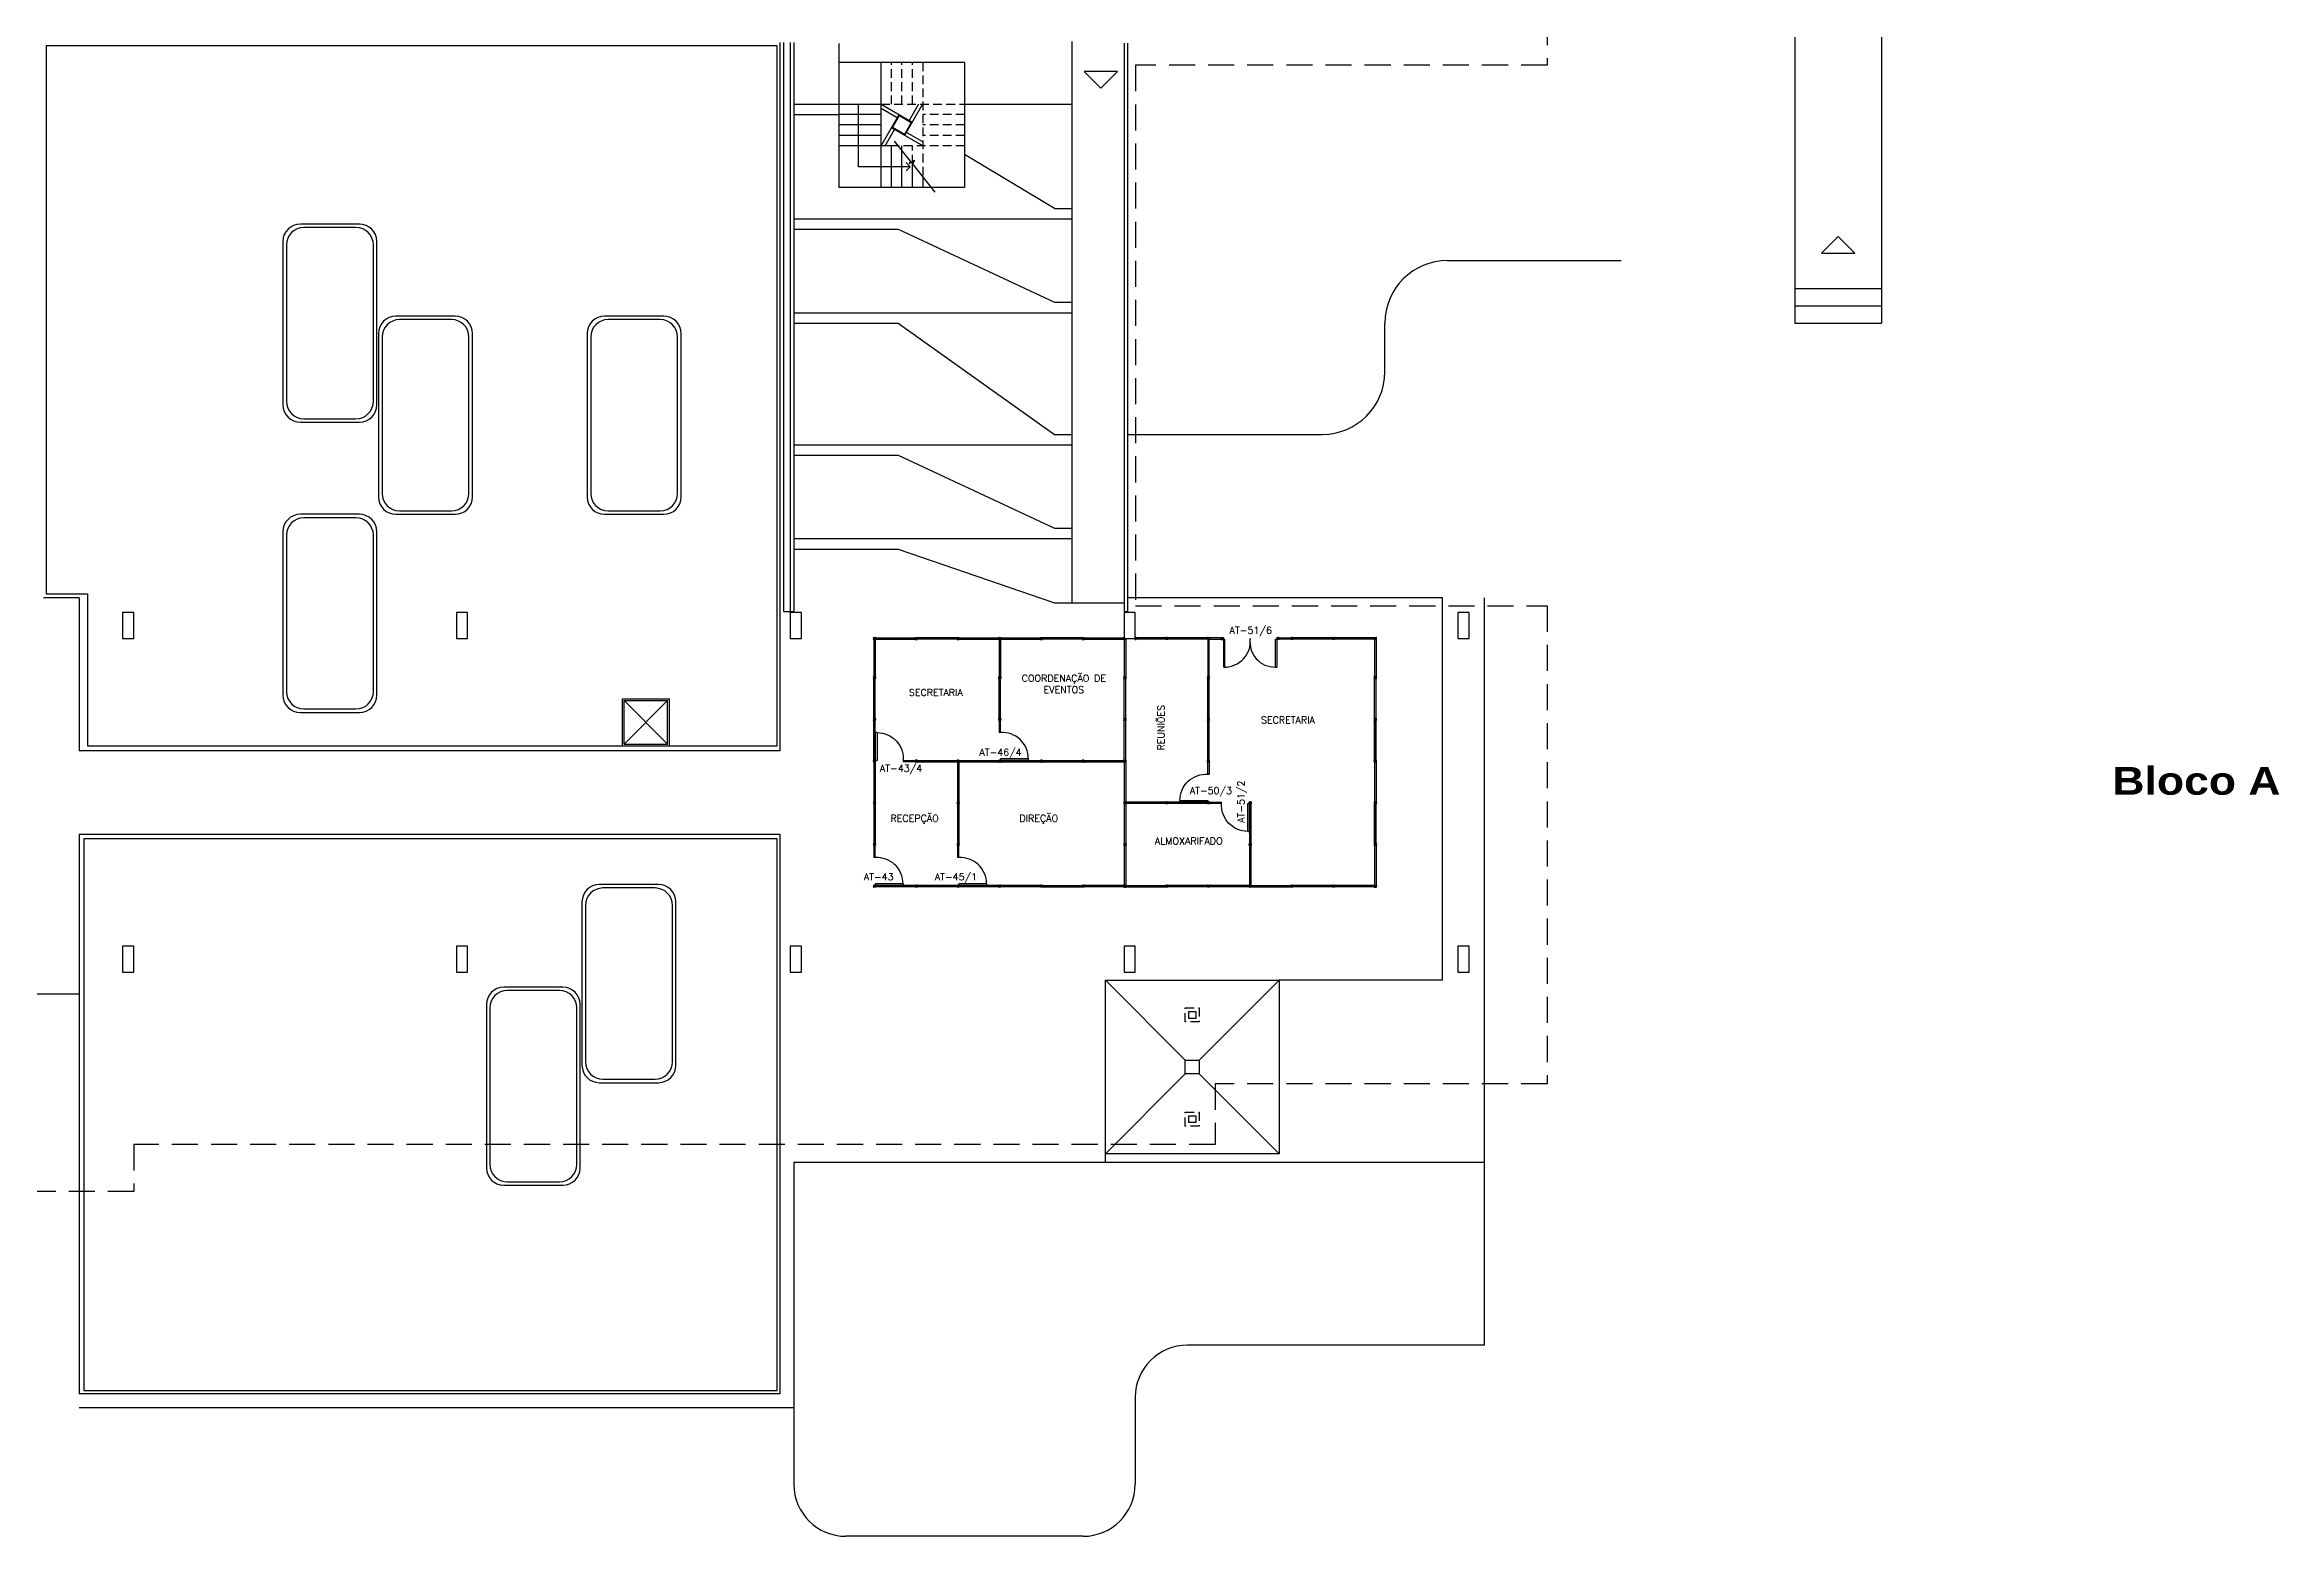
# Model space of a CAD drawing. Header units: millimetres. Extents: x 2324 to 2430, y 1100 to 1170.
# Drawn here: x 2366.1 to 2430.4, y 1099.7 to 1142.6 of the extents above; entities that cross this region are included whole.
import ezdxf
from ezdxf.enums import TextEntityAlignment as Align

# ---------------------------------------------------------------- set-up
doc = ezdxf.new("R2010")
doc.units = ezdxf.units.MM
doc.linetypes.add('HIDDEN', pattern=[0.375, 0.25, -0.125])
for name, color, linetype in [('01', 1, 'Continuous'), ('1', 1, 'Continuous'), ('ALVENARIA', 2, 'Continuous'), ('DIV', 2, 'Continuous'), ('ESQUADRIA', 1, 'Continuous'), ('PILAR', 2, 'Continuous'), ('PISO', 1, 'Continuous'), ('PROJ', 1, 'HIDDEN'), ('TEXTO', 2, 'Continuous'), ('TEXTO-ENDEREÇO', 2, 'Continuous')]:
    doc.layers.add(name, color=color, linetype=linetype)
doc.styles.add('ARIAL', font='')
doc.styles.add('UNB-100', font='simplex.shx', dxfattribs={"height": 0.2})
doc.styles.add('UNB-100-1', font='simplex.shx', dxfattribs={"height": 0.4})
doc.styles.get('ARIAL').set_extended_font_data('Arial Black')

# ---------------------------------------------------------------- blocks, each defined once
blk = doc.blocks.new('DIVI12')
for p, q in [((-0.004, 0), (0.004, 0)), ((0, 0.004), (0, -0.004)), ((0.025, 0.02), (0.025, -0.02)), ((0.025, 0.02), (1.175, 0.02)), ((1.175, 0.02), (1.175, -0.02)), ((1.204, 0), (1.196, 0)), ((1.2, 0.004), (1.2, -0.004)), ((0.025, -0.02), (1.175, -0.02))]:
    blk.add_line(p, q)
blk = doc.blocks.new('PDDIV12')
at = {"color": 2}
for p, q in [((-0.07, 0.82), (-0.07, 0.02)), ((-0.07, 0.82), (-0.03, 0.82)), ((-0.03, 0.02), (-0.03, 0.82)), ((-1.2, 0), (-1.21, 0)), ((-1.2, 0.01), (-1.2, -0.01)), ((-1.19, 0), (-1.2, 0)), ((-1.175, 0.02), (-1.175, -0.02)), ((-0.825, 0.02), (-1.175, 0.02)), ((-0.825, 0.02), (-0.825, -0.02)), ((-0.07, 0.02), (-0.03, 0.02)), ((-0.01, 0), (0.01, 0)), ((0, -0.01), (0, 0.01)), ((-1.175, -0.02), (-0.825, -0.02))]:
    blk.add_line(p, q, dxfattribs=at)
at = {"color": 1}
blk.add_arc((-0.071, 0.065), 0.755, 89.89813, 183.4171, dxfattribs=at)
blk = doc.blocks.new('MONT')
for p, q in [((-0.03, 0.03), (-0.03, 0.02)), ((-0.02, 0.03), (-0.03, 0.03)), ((-0.03, 0.02), (-0.025, 0.02)), ((-0.025, -0.02), (-0.025, 0.02)), ((-0.02, 0.025), (-0.02, 0.03)), ((-0.02, 0.025), (0.02, 0.025)), ((0.02, 0.02), (-0.02, 0.02)), ((-0.02, 0.02), (-0.02, -0.02)), ((-0.004, 0), (0.004, 0)), ((0, 0.004), (0, -0.004)), ((0.02, 0.03), (0.02, 0.025)), ((0.02, 0.03), (0.03, 0.03)), ((0.02, -0.02), (0.02, 0.02)), ((0.025, 0.02), (0.025, -0.02)), ((0.025, 0.02), (0.03, 0.02)), ((0.03, 0.03), (0.03, 0.02)), ((-0.025, -0.02), (-0.03, -0.02)), ((-0.03, -0.02), (-0.03, -0.03)), ((-0.03, -0.03), (-0.02, -0.03)), ((-0.02, -0.02), (0.02, -0.02)), ((0.02, -0.025), (-0.02, -0.025)), ((-0.02, -0.03), (-0.02, -0.025)), ((0.02, -0.03), (0.02, -0.025)), ((0.03, -0.03), (0.02, -0.03)), ((0.025, -0.02), (0.03, -0.02)), ((0.03, -0.02), (0.03, -0.03))]:
    blk.add_line(p, q)

msp = doc.modelspace()

# ---------------------------------------------------------------- linework, layer by layer
at = {"layer": '01', "linetype": 'Continuous'}
for centre, radius, start, end in [((2400.061, 1125.48), 0.739, 269.35982, 6.17992), ((2401.509, 1125.462), 0.72, 172.0319, 271.32186)]:
    msp.add_arc(centre, radius, start, end, dxfattribs=at)
at = {"layer": '1', "linetype": 'Continuous'}
for p, q in [((2382.793, 1122.529), (2384.043, 1123.779)), ((2382.793, 1123.779), (2384.043, 1122.529))]:
    msp.add_line(p, q, dxfattribs=at)
at = {"layer": '1'}
msp.add_lwpolyline([(2396.02, 1141.873), (2396.499, 1141.394), (2396.978, 1141.873)], close=True, dxfattribs=at)
at = {"layer": 'ALVENARIA', "linetype": 'Continuous'}
for p, q in [((2366.168, 1142.612), (2366.168, 1126.845)), ((2387.193, 1142.612), (2366.168, 1142.612)), ((2387.193, 1122.479), (2387.193, 1142.612)), ((2366.168, 1126.845), (2367.357, 1126.845)), ((2367.357, 1126.845), (2367.357, 1122.479)), ((2382.743, 1122.479), (2382.743, 1123.829)), ((2382.743, 1123.829), (2384.093, 1123.829)), ((2382.793, 1122.529), (2382.793, 1123.779)), ((2382.793, 1123.779), (2384.043, 1123.779)), ((2384.043, 1122.529), (2384.043, 1123.779)), ((2384.093, 1122.479), (2384.093, 1123.829)), ((2367.357, 1122.479), (2387.193, 1122.479)), ((2382.793, 1122.529), (2384.043, 1122.529)), ((2387.193, 1119.803), (2367.258, 1119.803)), ((2367.258, 1119.803), (2367.258, 1103.934)), ((2387.193, 1103.934), (2387.193, 1119.803)), ((2367.258, 1103.934), (2387.193, 1103.934))]:
    msp.add_line(p, q, dxfattribs=at)
at = {"layer": 'DIV', "linetype": 'Continuous'}
for p, q in [((2390.016, 1125.537), (2389.976, 1125.537)), ((2389.976, 1125.537), (2389.976, 1125.532)), ((2389.976, 1125.537), (2389.976, 1125.447)), ((2389.976, 1125.452), (2389.976, 1124.462)), ((2390.016, 1125.537), (2390.016, 1125.532)), ((2390.016, 1125.537), (2390.016, 1125.447)), ((2390.016, 1125.452), (2390.016, 1124.462)), ((2393.616, 1125.537), (2393.576, 1125.537)), ((2393.576, 1125.537), (2393.576, 1125.532)), ((2393.576, 1125.537), (2393.576, 1125.447)), ((2393.576, 1125.452), (2393.576, 1124.462)), ((2393.616, 1125.537), (2393.616, 1125.532)), ((2393.616, 1125.537), (2393.616, 1125.447)), ((2393.616, 1125.452), (2393.616, 1124.462)), ((2395.992, 1125.562), (2396, 1125.562)), ((2395.996, 1125.558), (2395.996, 1125.566)), ((2396.021, 1125.542), (2396.021, 1125.582)), ((2396.021, 1125.582), (2397.146, 1125.582)), ((2396.021, 1125.542), (2397.146, 1125.542)), ((2397.141, 1125.592), (2397.151, 1125.592)), ((2397.141, 1125.582), (2397.141, 1125.592)), ((2397.146, 1125.582), (2397.141, 1125.582)), ((2397.146, 1125.542), (2397.141, 1125.542)), ((2397.141, 1125.532), (2397.141, 1125.542)), ((2397.151, 1125.532), (2397.141, 1125.532)), ((2397.146, 1125.542), (2397.146, 1125.582)), ((2397.151, 1125.592), (2397.151, 1125.587)), ((2397.151, 1125.587), (2397.171, 1125.587)), ((2397.151, 1125.582), (2397.151, 1125.542)), ((2397.166, 1125.582), (2397.151, 1125.582)), ((2397.151, 1125.542), (2397.166, 1125.542)), ((2397.151, 1125.532), (2397.151, 1125.537)), ((2397.171, 1125.537), (2397.151, 1125.537)), ((2397.166, 1125.542), (2397.166, 1125.582)), ((2397.166, 1125.537), (2397.166, 1125.532)), ((2397.166, 1125.532), (2397.176, 1125.532)), ((2397.171, 1125.537), (2397.171, 1125.587)), ((2397.171, 1125.542), (2397.171, 1125.582)), ((2397.171, 1125.562), (2397.221, 1125.562)), ((2397.171, 1125.562), (2397.171, 1125.542)), ((2397.176, 1125.557), (2397.216, 1125.557)), ((2397.176, 1125.542), (2397.176, 1125.557)), ((2397.216, 1125.542), (2397.176, 1125.542)), ((2397.176, 1125.537), (2397.176, 1125.532)), ((2397.176, 1125.537), (2397.216, 1125.537)), ((2397.176, 1125.537), (2397.176, 1125.447)), ((2397.176, 1125.537), (2397.176, 1125.532)), ((2397.176, 1125.537), (2397.216, 1125.537)), ((2397.176, 1125.452), (2397.176, 1124.462)), ((2397.192, 1125.562), (2397.2, 1125.562)), ((2397.2, 1125.562), (2397.192, 1125.562)), ((2397.216, 1125.557), (2397.216, 1125.542)), ((2397.216, 1125.537), (2397.216, 1125.532)), ((2397.216, 1125.537), (2397.216, 1125.447)), ((2397.216, 1125.537), (2397.216, 1125.532)), ((2397.216, 1125.532), (2397.226, 1125.532)), ((2397.216, 1125.452), (2397.216, 1124.462)), ((2397.221, 1125.542), (2397.221, 1125.562)), ((2397.226, 1125.542), (2397.221, 1125.542)), ((2397.226, 1125.532), (2397.226, 1125.542)), ((2397.491, 1125.537), (2397.491, 1125.587)), ((2397.511, 1125.587), (2397.491, 1125.587)), ((2397.491, 1125.537), (2397.511, 1125.537)), ((2397.496, 1125.582), (2397.511, 1125.582)), ((2397.496, 1125.542), (2397.496, 1125.582)), ((2397.511, 1125.542), (2397.496, 1125.542)), ((2397.511, 1125.592), (2397.511, 1125.587)), ((2397.521, 1125.592), (2397.511, 1125.592)), ((2397.511, 1125.582), (2397.511, 1125.542)), ((2397.511, 1125.532), (2397.511, 1125.537)), ((2397.511, 1125.532), (2397.521, 1125.532)), ((2397.516, 1125.542), (2397.516, 1125.582)), ((2397.516, 1125.582), (2397.521, 1125.582)), ((2398.371, 1125.582), (2397.516, 1125.582)), ((2397.516, 1125.542), (2397.521, 1125.542)), ((2398.371, 1125.542), (2397.516, 1125.542)), ((2397.521, 1125.582), (2397.521, 1125.592)), ((2397.521, 1125.532), (2397.521, 1125.542)), ((2398.371, 1125.542), (2398.371, 1125.582)), ((2398.4, 1125.562), (2398.392, 1125.562)), ((2398.396, 1125.558), (2398.396, 1125.566)), ((2399.576, 1125.537), (2399.576, 1124.462)), ((2399.596, 1125.562), (2399.586, 1125.562)), ((2399.596, 1125.572), (2399.596, 1125.552)), ((2399.606, 1125.562), (2399.596, 1125.562)), ((2399.616, 1124.462), (2399.616, 1125.537)), ((2399.621, 1125.582), (2399.621, 1125.542)), ((2399.971, 1125.582), (2399.621, 1125.582)), ((2399.621, 1125.542), (2399.971, 1125.542)), ((2399.971, 1125.582), (2399.971, 1125.542)), ((2399.986, 1125.562), (2400.006, 1125.562)), ((2399.996, 1125.572), (2399.996, 1125.552)), ((2400.026, 1125.542), (2400.066, 1125.542)), ((2400.026, 1125.542), (2400.026, 1124.742)), ((2400.066, 1124.742), (2400.066, 1125.542)), ((2401.526, 1125.542), (2401.566, 1125.542)), ((2401.526, 1124.742), (2401.526, 1125.542)), ((2401.566, 1125.542), (2401.566, 1124.742)), ((2401.586, 1125.562), (2401.606, 1125.562)), ((2401.596, 1125.572), (2401.596, 1125.552)), ((2401.621, 1125.582), (2401.621, 1125.542)), ((2401.621, 1125.582), (2401.971, 1125.582)), ((2401.971, 1125.542), (2401.621, 1125.542)), ((2401.971, 1125.582), (2401.971, 1125.542)), ((2401.986, 1125.562), (2401.996, 1125.562)), ((2401.992, 1125.562), (2402, 1125.562)), ((2401.996, 1125.572), (2401.996, 1125.552)), ((2401.996, 1125.558), (2401.996, 1125.566)), ((2401.996, 1125.562), (2402.006, 1125.562)), ((2402.021, 1125.542), (2402.021, 1125.582)), ((2404.376, 1125.537), (2404.376, 1125.532)), ((2404.376, 1125.537), (2404.416, 1125.537)), ((2404.376, 1125.537), (2404.376, 1125.447)), ((2404.376, 1125.452), (2404.376, 1124.462)), ((2404.416, 1125.537), (2404.416, 1125.532)), ((2404.416, 1125.537), (2404.416, 1125.447)), ((2404.416, 1125.452), (2404.416, 1124.462)), ((2400.066, 1124.742), (2400.026, 1124.742)), ((2401.526, 1124.742), (2401.566, 1124.742)), ((2390.016, 1124.462), (2389.976, 1124.462)), ((2390, 1124.437), (2389.992, 1124.437)), ((2389.996, 1124.433), (2389.996, 1124.441)), ((2393.616, 1124.462), (2393.576, 1124.462)), ((2393.6, 1124.437), (2393.592, 1124.437)), ((2393.596, 1124.433), (2393.596, 1124.441)), ((2397.176, 1124.462), (2397.216, 1124.462)), ((2397.192, 1124.437), (2397.2, 1124.437)), ((2397.196, 1124.433), (2397.196, 1124.441)), ((2399.576, 1124.462), (2399.616, 1124.462)), ((2399.592, 1124.437), (2399.6, 1124.437)), ((2399.596, 1124.433), (2399.596, 1124.441)), ((2404.376, 1124.462), (2404.416, 1124.462)), ((2404.392, 1124.437), (2404.4, 1124.437)), ((2404.396, 1124.433), (2404.396, 1124.441)), ((2404.416, 1123.212), (2404.376, 1123.212)), ((2404.4, 1123.237), (2404.392, 1123.237)), ((2404.396, 1123.241), (2404.396, 1123.233)), ((2404.416, 1122.062), (2404.376, 1122.062)), ((2404.4, 1122.037), (2404.392, 1122.037)), ((2404.396, 1122.033), (2404.396, 1122.041)), ((2389.976, 1120.812), (2390.016, 1120.812)), ((2389.992, 1120.837), (2390, 1120.837)), ((2389.996, 1120.841), (2389.996, 1120.833))]:
    msp.add_line(p, q, dxfattribs=at)
at = {"layer": 'DIV'}
for p, q in [((2392.371, 1125.582), (2391.221, 1125.582)), ((2392.371, 1125.567), (2391.221, 1125.567)), ((2392.371, 1125.557), (2391.221, 1125.557)), ((2392.371, 1125.542), (2391.221, 1125.542)), ((2395.971, 1125.582), (2394.821, 1125.582)), ((2395.971, 1125.567), (2394.821, 1125.567)), ((2395.971, 1125.557), (2394.821, 1125.557)), ((2395.971, 1125.542), (2394.821, 1125.542)), ((2404.376, 1122.062), (2404.376, 1123.212)), ((2404.391, 1122.062), (2404.391, 1123.212)), ((2404.401, 1122.062), (2404.401, 1123.212)), ((2404.416, 1122.062), (2404.416, 1123.212)), ((2404.376, 1119.662), (2404.376, 1120.812)), ((2404.391, 1119.662), (2404.391, 1120.812)), ((2404.401, 1119.662), (2404.401, 1120.812)), ((2404.416, 1119.662), (2404.416, 1120.812)), ((2394.771, 1118.457), (2393.621, 1118.457)), ((2394.771, 1118.442), (2393.621, 1118.442)), ((2394.771, 1118.432), (2393.621, 1118.432)), ((2394.771, 1118.417), (2393.621, 1118.417)), ((2394.821, 1118.457), (2395.971, 1118.457)), ((2394.821, 1118.442), (2395.971, 1118.442)), ((2394.821, 1118.432), (2395.971, 1118.432)), ((2394.821, 1118.417), (2395.971, 1118.417)), ((2397.221, 1118.457), (2398.371, 1118.457)), ((2397.221, 1118.442), (2398.371, 1118.442)), ((2397.221, 1118.432), (2398.371, 1118.432)), ((2397.221, 1118.417), (2398.371, 1118.417)), ((2400.821, 1118.457), (2401.971, 1118.457)), ((2400.821, 1118.442), (2401.971, 1118.442)), ((2400.821, 1118.432), (2401.971, 1118.432)), ((2400.821, 1118.417), (2401.971, 1118.417))]:
    msp.add_line(p, q, dxfattribs=at)
at = {"layer": 'ESQUADRIA', "linetype": 'Continuous'}
for p, q in [((2390.986, 1139.224), (2391.141, 1139.325)), ((2391.028, 1139.291), (2390.986, 1139.224)), ((2391.141, 1139.325), (2391.081, 1139.225))]:
    msp.add_line(p, q, dxfattribs=at)
at = {"layer": 'PILAR'}
for p, q in [((2368.691, 1126.312), (2368.371, 1126.312)), ((2368.371, 1126.312), (2368.371, 1125.562)), ((2368.691, 1125.562), (2368.691, 1126.312)), ((2378.291, 1126.312), (2377.971, 1126.312)), ((2377.971, 1126.312), (2377.971, 1125.562)), ((2378.291, 1125.562), (2378.291, 1126.312)), ((2387.891, 1126.312), (2387.571, 1126.312)), ((2387.571, 1126.312), (2387.571, 1125.562)), ((2387.891, 1125.562), (2387.891, 1126.312)), ((2397.491, 1126.312), (2397.171, 1126.312)), ((2397.171, 1126.312), (2397.171, 1125.562)), ((2397.491, 1125.562), (2397.491, 1126.312)), ((2406.771, 1126.312), (2406.771, 1125.562)), ((2407.091, 1126.312), (2406.771, 1126.312)), ((2407.091, 1125.562), (2407.091, 1126.312)), ((2368.371, 1125.562), (2368.691, 1125.562)), ((2377.971, 1125.562), (2378.291, 1125.562)), ((2387.571, 1125.562), (2387.891, 1125.562)), ((2397.171, 1125.562), (2397.491, 1125.562)), ((2406.771, 1125.562), (2407.091, 1125.562)), ((2368.371, 1116.712), (2368.371, 1115.962)), ((2368.691, 1116.712), (2368.371, 1116.712)), ((2368.691, 1115.962), (2368.691, 1116.712)), ((2377.971, 1116.712), (2377.971, 1115.962)), ((2378.291, 1116.712), (2377.971, 1116.712)), ((2378.291, 1115.962), (2378.291, 1116.712)), ((2387.571, 1116.712), (2387.571, 1115.962)), ((2387.891, 1116.712), (2387.571, 1116.712)), ((2387.891, 1115.962), (2387.891, 1116.712)), ((2397.171, 1116.712), (2397.171, 1115.962)), ((2397.491, 1116.712), (2397.171, 1116.712)), ((2397.491, 1115.962), (2397.491, 1116.712)), ((2407.091, 1116.712), (2406.771, 1116.712)), ((2406.771, 1116.712), (2406.771, 1115.962)), ((2407.091, 1115.962), (2407.091, 1116.712)), ((2368.371, 1115.962), (2368.691, 1115.962)), ((2377.971, 1115.962), (2378.291, 1115.962)), ((2387.571, 1115.962), (2387.891, 1115.962)), ((2397.171, 1115.962), (2397.491, 1115.962)), ((2406.771, 1115.962), (2407.091, 1115.962))]:
    msp.add_line(p, q, dxfattribs=at)
at = {"layer": 'PISO'}
for p, q in [((2418.956, 1164.687), (2418.956, 1134.637)), ((2416.456, 1151.087), (2416.456, 1134.637)), ((2417.227, 1136.653), (2417.706, 1137.132)), ((2418.185, 1136.653), (2417.706, 1137.132)), ((2417.227, 1136.653), (2418.185, 1136.653)), ((2416.456, 1135.637), (2418.956, 1135.637)), ((2416.456, 1135.137), (2418.956, 1135.137)), ((2416.456, 1134.637), (2418.956, 1134.637))]:
    msp.add_line(p, q, dxfattribs=at)
at = {"layer": 'PISO', "linetype": 'Continuous'}
for p, q in [((2387.271, 1142.707), (2387.271, 1122.337)), ((2387.371, 1142.707), (2387.371, 1126.337)), ((2387.571, 1142.707), (2387.571, 1126.337)), ((2387.671, 1142.707), (2387.671, 1126.337)), ((2388.981, 1138.537), (2388.981, 1142.682)), ((2395.671, 1142.737), (2395.671, 1126.587)), ((2397.171, 1142.687), (2397.171, 1126.337)), ((2397.271, 1142.687), (2397.271, 1126.337)), ((2390.181, 1140.939), (2390.181, 1142.137)), ((2392.581, 1142.137), (2392.581, 1138.537)), ((2387.671, 1140.937), (2388.981, 1140.937)), ((2388.981, 1140.937), (2390.181, 1140.937)), ((2389.533, 1139.134), (2389.533, 1140.934)), ((2390.18, 1140.934), (2391.078, 1140.416)), ((2390.18, 1140.818), (2390.649, 1140.548)), ((2390.181, 1138.537), (2390.181, 1140.937)), ((2390.481, 1140.937), (2390.481, 1140.937)), ((2390.781, 1140.937), (2390.781, 1140.937)), ((2391.377, 1140.935), (2390.859, 1140.037)), ((2391.262, 1140.935), (2390.991, 1140.466)), ((2391.081, 1140.937), (2391.081, 1140.937)), ((2392.581, 1140.937), (2395.671, 1140.937)), ((2387.671, 1140.637), (2388.981, 1140.637)), ((2390.181, 1140.637), (2388.981, 1140.637)), ((2390.181, 1140.337), (2388.981, 1140.337)), ((2390.181, 1140.037), (2388.981, 1140.037)), ((2390.181, 1139.737), (2390.699, 1140.634)), ((2390.297, 1139.737), (2390.567, 1140.206)), ((2391.378, 1139.738), (2390.481, 1140.256)), ((2390.508, 1140.263), (2390.707, 1140.607)), ((2390.852, 1140.065), (2390.508, 1140.263)), ((2390.707, 1140.607), (2391.05, 1140.408)), ((2391.05, 1140.408), (2390.852, 1140.065)), ((2391.378, 1139.853), (2390.909, 1140.124)), ((2390.672, 1139.737), (2388.981, 1139.737)), ((2390.481, 1138.537), (2390.481, 1139.737)), ((2391.028, 1139.291), (2390.565, 1139.871)), ((2390.781, 1138.537), (2390.781, 1139.601)), ((2395.171, 1137.937), (2392.581, 1139.491)), ((2391.022, 1139.134), (2389.533, 1139.134)), ((2391.022, 1139.134), (2390.903, 1139.253)), ((2391.022, 1139.134), (2390.903, 1139.015)), ((2391.081, 1138.537), (2391.081, 1139.225)), ((2391.738, 1138.403), (2391.081, 1139.225)), ((2391.381, 1138.849), (2391.381, 1138.537)), ((2391.631, 1138.537), (2388.981, 1138.537)), ((2392.581, 1138.537), (2391.631, 1138.537)), ((2375.181, 1137.487), (2373.481, 1137.487)), ((2387.671, 1137.637), (2395.671, 1137.637)), ((2395.171, 1137.937), (2395.671, 1137.937)), ((2372.981, 1136.987), (2372.981, 1132.287)), ((2373.081, 1136.887), (2373.081, 1132.387)), ((2375.081, 1137.387), (2373.581, 1137.387)), ((2375.581, 1132.387), (2375.581, 1136.887)), ((2375.681, 1132.287), (2375.681, 1136.987)), ((2387.671, 1137.337), (2390.671, 1137.337)), ((2390.671, 1137.337), (2395.171, 1135.237)), ((2406.471, 1136.437), (2411.464, 1136.437)), ((2387.671, 1134.937), (2395.671, 1134.937)), ((2395.171, 1135.237), (2395.671, 1135.237)), ((2375.731, 1134.337), (2375.731, 1129.637)), ((2375.831, 1134.237), (2375.831, 1129.737)), ((2377.931, 1134.837), (2376.231, 1134.837)), ((2377.831, 1134.737), (2376.331, 1134.737)), ((2378.331, 1129.737), (2378.331, 1134.237)), ((2378.431, 1129.637), (2378.431, 1134.337)), ((2381.731, 1134.337), (2381.731, 1129.637)), ((2381.831, 1134.237), (2381.831, 1129.737)), ((2383.931, 1134.837), (2382.231, 1134.837)), ((2383.831, 1134.737), (2382.331, 1134.737)), ((2384.331, 1129.737), (2384.331, 1134.237)), ((2384.431, 1129.637), (2384.431, 1134.337)), ((2387.671, 1134.637), (2390.671, 1134.637)), ((2390.671, 1134.637), (2395.171, 1131.437)), ((2404.671, 1133.237), (2404.671, 1134.637)), ((2373.481, 1131.787), (2375.181, 1131.787)), ((2373.581, 1131.887), (2375.081, 1131.887)), ((2387.671, 1131.137), (2395.671, 1131.137)), ((2395.171, 1131.437), (2395.671, 1131.437)), ((2397.271, 1131.437), (2402.871, 1131.437)), ((2387.671, 1130.837), (2390.671, 1130.837)), ((2390.671, 1130.837), (2395.171, 1128.737)), ((2375.181, 1129.137), (2373.481, 1129.137)), ((2376.231, 1129.137), (2377.931, 1129.137)), ((2376.331, 1129.237), (2377.831, 1129.237)), ((2382.231, 1129.137), (2383.931, 1129.137)), ((2382.331, 1129.237), (2383.831, 1129.237)), ((2372.981, 1128.637), (2372.981, 1123.937)), ((2373.081, 1128.537), (2373.081, 1124.037)), ((2375.081, 1129.037), (2373.581, 1129.037)), ((2375.581, 1124.037), (2375.581, 1128.537)), ((2375.681, 1123.937), (2375.681, 1128.637)), ((2395.171, 1128.737), (2395.671, 1128.737)), ((2387.671, 1128.437), (2395.671, 1128.437)), ((2387.671, 1128.137), (2390.671, 1128.137)), ((2390.671, 1128.137), (2395.171, 1126.587)), ((2367.121, 1126.737), (2366.091, 1126.737)), ((2367.121, 1126.737), (2367.121, 1122.337)), ((2395.171, 1126.587), (2397.171, 1126.587)), ((2406.331, 1126.737), (2397.271, 1126.737)), ((2406.331, 1115.737), (2406.331, 1126.737)), ((2407.531, 1105.237), (2407.531, 1126.737)), ((2387.371, 1126.337), (2387.671, 1126.337)), ((2397.171, 1126.337), (2397.271, 1126.337)), ((2373.481, 1123.437), (2375.181, 1123.437)), ((2373.581, 1123.537), (2375.081, 1123.537)), ((2387.271, 1122.337), (2367.121, 1122.337)), ((2367.121, 1119.937), (2387.271, 1119.937)), ((2367.121, 1119.937), (2367.121, 1103.836)), ((2387.271, 1119.937), (2387.271, 1103.836)), ((2383.781, 1118.487), (2382.081, 1118.487)), ((2383.681, 1118.387), (2382.181, 1118.387)), ((2381.581, 1117.987), (2381.581, 1113.287)), ((2381.681, 1117.887), (2381.681, 1113.387)), ((2384.181, 1113.387), (2384.181, 1117.887)), ((2384.281, 1113.287), (2384.281, 1117.987)), ((2396.631, 1115.737), (2398.931, 1113.437)), ((2396.631, 1110.487), (2396.631, 1115.737)), ((2396.631, 1115.737), (2401.631, 1115.737)), ((2399.331, 1113.437), (2401.631, 1115.737)), ((2401.631, 1115.737), (2401.631, 1110.737)), ((2406.331, 1115.737), (2401.631, 1115.737)), ((2367.121, 1115.337), (2353.395, 1115.337)), ((2378.831, 1115.037), (2378.831, 1110.337)), ((2381.031, 1115.537), (2379.331, 1115.537)), ((2380.931, 1115.437), (2379.431, 1115.437)), ((2381.531, 1110.337), (2381.531, 1115.037)), ((2378.931, 1114.937), (2378.931, 1110.437)), ((2381.431, 1110.437), (2381.431, 1114.937)), ((2396.631, 1110.737), (2398.931, 1113.037)), ((2398.931, 1113.037), (2398.931, 1113.437)), ((2398.931, 1113.437), (2399.331, 1113.437)), ((2399.331, 1113.037), (2398.931, 1113.037)), ((2399.331, 1113.437), (2399.331, 1113.037)), ((2399.331, 1113.037), (2401.631, 1110.737)), ((2382.081, 1112.787), (2383.781, 1112.787)), ((2382.181, 1112.887), (2383.681, 1112.887)), ((2407.531, 1110.487), (2387.671, 1110.487)), ((2387.671, 1110.487), (2387.671, 1101.237)), ((2401.631, 1110.737), (2396.631, 1110.737)), ((2379.331, 1109.837), (2381.031, 1109.837)), ((2379.431, 1109.937), (2380.931, 1109.937)), ((2407.531, 1105.237), (2398.991, 1105.237)), ((2387.271, 1103.836), (2367.121, 1103.836)), ((2387.671, 1103.436), (2367.121, 1103.436)), ((2397.491, 1103.737), (2397.491, 1101.237)), ((2395.991, 1099.737), (2389.171, 1099.737))]:
    msp.add_line(p, q, dxfattribs=at)
at = {"layer": 'PISO', "linetype": 'HIDDEN'}
for p, q in [((2390.481, 1140.939), (2390.481, 1142.137)), ((2390.781, 1140.939), (2390.781, 1142.137)), ((2391.081, 1140.939), (2391.081, 1142.137)), ((2391.381, 1142.137), (2391.381, 1138.849)), ((2390.183, 1140.937), (2392.581, 1140.937)), ((2392.581, 1140.637), (2391.381, 1140.637)), ((2392.581, 1140.337), (2391.381, 1140.337)), ((2392.581, 1140.037), (2391.381, 1140.037)), ((2392.581, 1139.737), (2390.672, 1139.737)), ((2390.781, 1139.601), (2390.781, 1139.737)), ((2391.081, 1139.225), (2391.081, 1139.737)), ((2398.931, 1114.537), (2398.931, 1114.937)), ((2398.931, 1114.937), (2399.331, 1114.937)), ((2399.331, 1114.537), (2398.931, 1114.537)), ((2399.031, 1114.637), (2399.031, 1114.837)), ((2399.031, 1114.837), (2399.231, 1114.837)), ((2399.231, 1114.637), (2399.031, 1114.637)), ((2399.231, 1114.837), (2399.231, 1114.637)), ((2399.331, 1114.937), (2399.331, 1114.537)), ((2398.931, 1111.537), (2398.931, 1111.937)), ((2398.931, 1111.937), (2399.331, 1111.937)), ((2399.031, 1111.637), (2399.031, 1111.837)), ((2399.031, 1111.837), (2399.231, 1111.837)), ((2399.231, 1111.837), (2399.231, 1111.637)), ((2399.331, 1111.937), (2399.331, 1111.537)), ((2399.331, 1111.537), (2398.931, 1111.537)), ((2399.231, 1111.637), (2399.031, 1111.637))]:
    msp.add_line(p, q, dxfattribs=at)
at = {"layer": 'PISO', "linetype": 'Continuous'}
msp.add_lwpolyline([(2392.581, 1142.137), (2388.981, 1142.137)], dxfattribs=at)
for centre, radius, start, end in [((2373.481, 1136.987), 0.5, 90, 180), ((2375.181, 1136.987), 0.5, 0, 90), ((2373.581, 1136.887), 0.5, 90, 180), ((2375.081, 1136.887), 0.5, 0, 90), ((2406.471, 1134.637), 1.8, 90, 180), ((2376.231, 1134.337), 0.5, 90, 180), ((2376.331, 1134.237), 0.5, 90, 180), ((2377.831, 1134.237), 0.5, 0, 90), ((2377.931, 1134.337), 0.5, 0, 90), ((2382.231, 1134.337), 0.5, 90, 180), ((2382.331, 1134.237), 0.5, 90, 180), ((2383.831, 1134.237), 0.5, 0, 90), ((2383.931, 1134.337), 0.5, 0, 90), ((2402.871, 1133.237), 1.8, 270, 0), ((2373.581, 1132.387), 0.5, 180, 270), ((2375.081, 1132.387), 0.5, 270, 0), ((2373.481, 1132.287), 0.5, 180, 270), ((2375.181, 1132.287), 0.5, 270, 0), ((2376.331, 1129.737), 0.5, 180, 270), ((2377.831, 1129.737), 0.5, 270, 0), ((2382.331, 1129.737), 0.5, 180, 270), ((2383.831, 1129.737), 0.5, 270, 0), ((2373.481, 1128.637), 0.5, 90, 180), ((2375.181, 1128.637), 0.5, 0, 90), ((2376.231, 1129.637), 0.5, 180, 270), ((2377.931, 1129.637), 0.5, 270, 0), ((2382.231, 1129.637), 0.5, 180, 270), ((2383.931, 1129.637), 0.5, 270, 0), ((2373.581, 1128.537), 0.5, 90, 180), ((2375.081, 1128.537), 0.5, 0, 90), ((2373.581, 1124.037), 0.5, 180, 270), ((2375.081, 1124.037), 0.5, 270, 0), ((2373.481, 1123.937), 0.5, 180, 270), ((2375.181, 1123.937), 0.5, 270, 0), ((2382.081, 1117.987), 0.5, 90, 180), ((2382.181, 1117.887), 0.5, 90, 180), ((2383.681, 1117.887), 0.5, 0, 90), ((2383.781, 1117.987), 0.5, 0, 90), ((2379.331, 1115.037), 0.5, 90, 180), ((2379.431, 1114.937), 0.5, 90, 180), ((2380.931, 1114.937), 0.5, 0, 90), ((2381.031, 1115.037), 0.5, 0, 90), ((2382.081, 1113.287), 0.5, 180, 270), ((2382.181, 1113.387), 0.5, 180, 270), ((2383.681, 1113.387), 0.5, 270, 0), ((2383.781, 1113.287), 0.5, 270, 0), ((2379.331, 1110.337), 0.5, 180, 270), ((2379.431, 1110.437), 0.5, 180, 270), ((2380.931, 1110.437), 0.5, 270, 0), ((2381.031, 1110.337), 0.5, 270, 0), ((2398.991, 1103.737), 1.5, 90, 180), ((2389.171, 1101.237), 1.5, 180, 270), ((2395.991, 1101.237), 1.5, 270, 0)]:
    msp.add_arc(centre, radius, start, end, dxfattribs=at)
at = {"layer": 'PROJ', "linetype": 'HIDDEN', "ltscale": 3}
msp.add_lwpolyline([(2337.287, 1157.548), (2399.787, 1157.548), (2399.787, 1155.755), (2409.337, 1155.755), (2409.337, 1142.055), (2397.497, 1142.055), (2397.497, 1126.505), (2409.337, 1126.505), (2409.337, 1112.755), (2399.787, 1112.755), (2399.787, 1111.013), (2368.697, 1111.013), (2368.697, 1109.655), (2349.177, 1109.655)], dxfattribs=at)

# ---------------------------------------------------------------- block references
at = {"layer": 'DIV', "linetype": 'Continuous'}
for name, p, rotation in [('MONT', (2389.996, 1125.562), 180), ('MONT', (2398.396, 1125.562), 270), ('DIVI12', (2399.596, 1125.562), 180), ('MONT', (2399.596, 1125.562), 270), ('MONT', (2401.596, 1125.562), 270), ('MONT', (2401.996, 1125.562), 270), ('DIVI12', (2403.196, 1125.562), 180), ('MONT', (2403.196, 1125.562), 270), ('DIVI12', (2404.396, 1125.562), 180), ('MONT', (2389.996, 1124.437), 180), ('DIVI12', (2389.996, 1123.237), 90), ('MONT', (2393.596, 1124.437), 180), ('DIVI12', (2393.596, 1123.237), 90), ('MONT', (2389.996, 1123.237), 180), ('DIVI12', (2389.996, 1122.037), 90), ('MONT', (2393.596, 1123.237), 180), ('PDDIV12', (2393.596, 1122.037), 270), ('MONT', (2389.996, 1122.037), 180), ('DIVI12', (2397.196, 1122.037), 270), ('MONT', (2399.596, 1122.037), 270), ('DIVI12', (2404.396, 1122.037), 270), ('DIVI12', (2397.196, 1120.837), 270), ('DIVI12', (2398.396, 1120.837), 180), ('MONT', (2398.396, 1120.837), 270), ('DIVI12', (2399.596, 1120.837), 180), ('MONT', (2399.596, 1120.837), 270), ('MONT', (2400.796, 1120.837), 270), ('DIVI12', (2400.796, 1120.837), 270), ('PDDIV12', (2389.996, 1118.437), 270), ('PDDIV12', (2392.396, 1118.437), 270), ('DIVI12', (2397.196, 1119.637), 270), ('DIVI12', (2400.796, 1119.637), 270), ('DIVI12', (2404.396, 1119.637), 270), ('MONT', (2389.996, 1118.437), 270), ('DIVI12', (2391.196, 1118.437), 180), ('MONT', (2391.196, 1118.437), 270), ('DIVI12', (2392.396, 1118.437), 180), ('MONT', (2392.396, 1118.437), 270), ('DIVI12', (2393.596, 1118.437), 180), ('MONT', (2393.596, 1118.437), 270), ('MONT', (2394.796, 1118.437), 270), ('MONT', (2395.996, 1118.437), 270), ('DIVI12', (2397.196, 1118.437), 180), ('MONT', (2397.196, 1118.437), 270), ('MONT', (2398.396, 1118.437), 270), ('DIVI12', (2399.596, 1118.437), 180), ('MONT', (2399.596, 1118.437), 270), ('DIVI12', (2400.796, 1118.437), 180), ('MONT', (2400.796, 1118.437), 270), ('MONT', (2401.996, 1118.437), 270), ('DIVI12', (2403.196, 1118.437), 180), ('MONT', (2403.196, 1118.437), 270), ('DIVI12', (2404.396, 1118.437), 180)]:
    msp.add_blockref(name, p, dxfattribs=dict(at, rotation=rotation))
at = {"layer": 'DIV', "linetype": 'Continuous', "xscale": -1}
for name, p, rotation in [('DIVI12', (2389.996, 1125.562), 180), ('MONT', (2391.196, 1125.562), 90), ('MONT', (2392.396, 1125.562), 90), ('DIVI12', (2392.396, 1125.562), 180), ('MONT', (2393.596, 1125.562), 90), ('DIVI12', (2393.596, 1125.562), 180), ('MONT', (2394.796, 1125.562), 90), ('MONT', (2395.996, 1125.562), 90), ('MONT', (2399.996, 1125.562), 90), ('MONT', (2404.396, 1125.562), 180), ('MONT', (2397.196, 1124.437), 180), ('DIVI12', (2397.196, 1123.237), 270), ('MONT', (2399.596, 1124.437), 180), ('DIVI12', (2399.596, 1123.237), 270), ('MONT', (2404.396, 1124.437), 180), ('DIVI12', (2404.396, 1123.237), 270), ('MONT', (2397.196, 1123.237), 180), ('DIVI12', (2397.196, 1122.037), 270), ('MONT', (2399.596, 1123.237), 180), ('DIVI12', (2399.596, 1122.037), 270), ('MONT', (2404.396, 1123.237), 180), ('DIVI12', (2389.996, 1122.037), 90), ('MONT', (2391.196, 1122.037), 90), ('DIVI12', (2391.196, 1122.037), 180), ('MONT', (2392.396, 1122.037), 90), ('DIVI12', (2392.396, 1122.037), 90), ('DIVI12', (2392.396, 1122.037), 180), ('MONT', (2393.596, 1122.037), 90), ('DIVI12', (2393.596, 1122.037), 180), ('MONT', (2394.796, 1122.037), 90), ('DIVI12', (2394.796, 1122.037), 180), ('MONT', (2395.996, 1122.037), 90), ('DIVI12', (2395.996, 1122.037), 180), ('MONT', (2397.196, 1122.037), 180), ('PDDIV12', (2399.596, 1120.837), 90), ('MONT', (2404.396, 1122.037), 180), ('DIVI12', (2389.996, 1120.837), 90), ('DIVI12', (2392.396, 1120.837), 90), ('PDDIV12', (2400.796, 1120.837), 180)]:
    msp.add_blockref(name, p, dxfattribs=dict(at, rotation=rotation))
for name, p in [('MONT', (2393.596, 1125.562)), ('PDDIV12', (2389.996, 1122.037)), ('MONT', (2393.596, 1122.037)), ('MONT', (2389.996, 1120.837)), ('MONT', (2392.396, 1120.837)), ('MONT', (2389.996, 1119.637)), ('MONT', (2392.396, 1119.637)), ('MONT', (2397.196, 1118.437)), ('MONT', (2404.396, 1118.437))]:
    msp.add_blockref(name, p, dxfattribs=at)
at = {"layer": 'DIV', "linetype": 'Continuous'}
for p in [(2397.196, 1120.837), (2400.796, 1120.837), (2404.396, 1120.837), (2397.196, 1119.637), (2400.796, 1119.637), (2404.396, 1119.637), (2389.996, 1118.437), (2393.596, 1118.437), (2397.196, 1118.437), (2400.796, 1118.437)]:
    msp.add_blockref('MONT', p, dxfattribs=at)

# ---------------------------------------------------------------- texts
at = {"layer": 'TEXTO', "linetype": 'Continuous', "style": 'UNB-100'}
for s, p in [('SECRETARIA', (2390.981, 1123.911)), ('SECRETARIA', (2401.108, 1123.122)), ('RECEPÇÃO', (2390.453, 1120.294)), ('DIREÇÃO', (2394.159, 1120.294)), ('ALMOXARIFADO', (2398.057, 1119.64))]:
    msp.add_text(s, height=0.2, dxfattribs=at).set_placement(p)
msp.add_text('REUNIÕES', height=0.2, rotation=90, dxfattribs=at).set_placement((2398.331, 1122.342))
at = {"layer": 'TEXTO', "ltscale": 0.35, "style": 'ARIAL'}
msp.add_text('Bloco A', height=0.8, dxfattribs=at).set_placement((2425.593, 1121.07))
at = {"layer": 'TEXTO', "insert": (2395.438, 1124.256), "char_height": 0.2, "width": 3.33168, "attachment_point": 5, "style": 'UNB-100'}
msp.add_mtext('COORDENAÇÃO DE EVENTOS', dxfattribs=at)
at = {"layer": 'TEXTO-ENDEREÇO', "style": 'UNB-100-1'}
for s, p in [('AT-51/6', (2400.813, 1125.702)), ('AT-46/4', (2393.617, 1122.192)), ('AT-43/4', (2390.757, 1121.729)), ('AT-50/3', (2399.666, 1121.088)), ('AT-43', (2390.115, 1118.608)), ('AT-45/1', (2392.336, 1118.608))]:
    msp.add_text(s, height=0.2, dxfattribs=at).set_placement(p, align=Align.CENTER)
msp.add_text('AT-51/2', height=0.2, rotation=90, dxfattribs=at).set_placement((2400.636, 1120.869), align=Align.CENTER)

doc.saveas('drawing.dxf')
